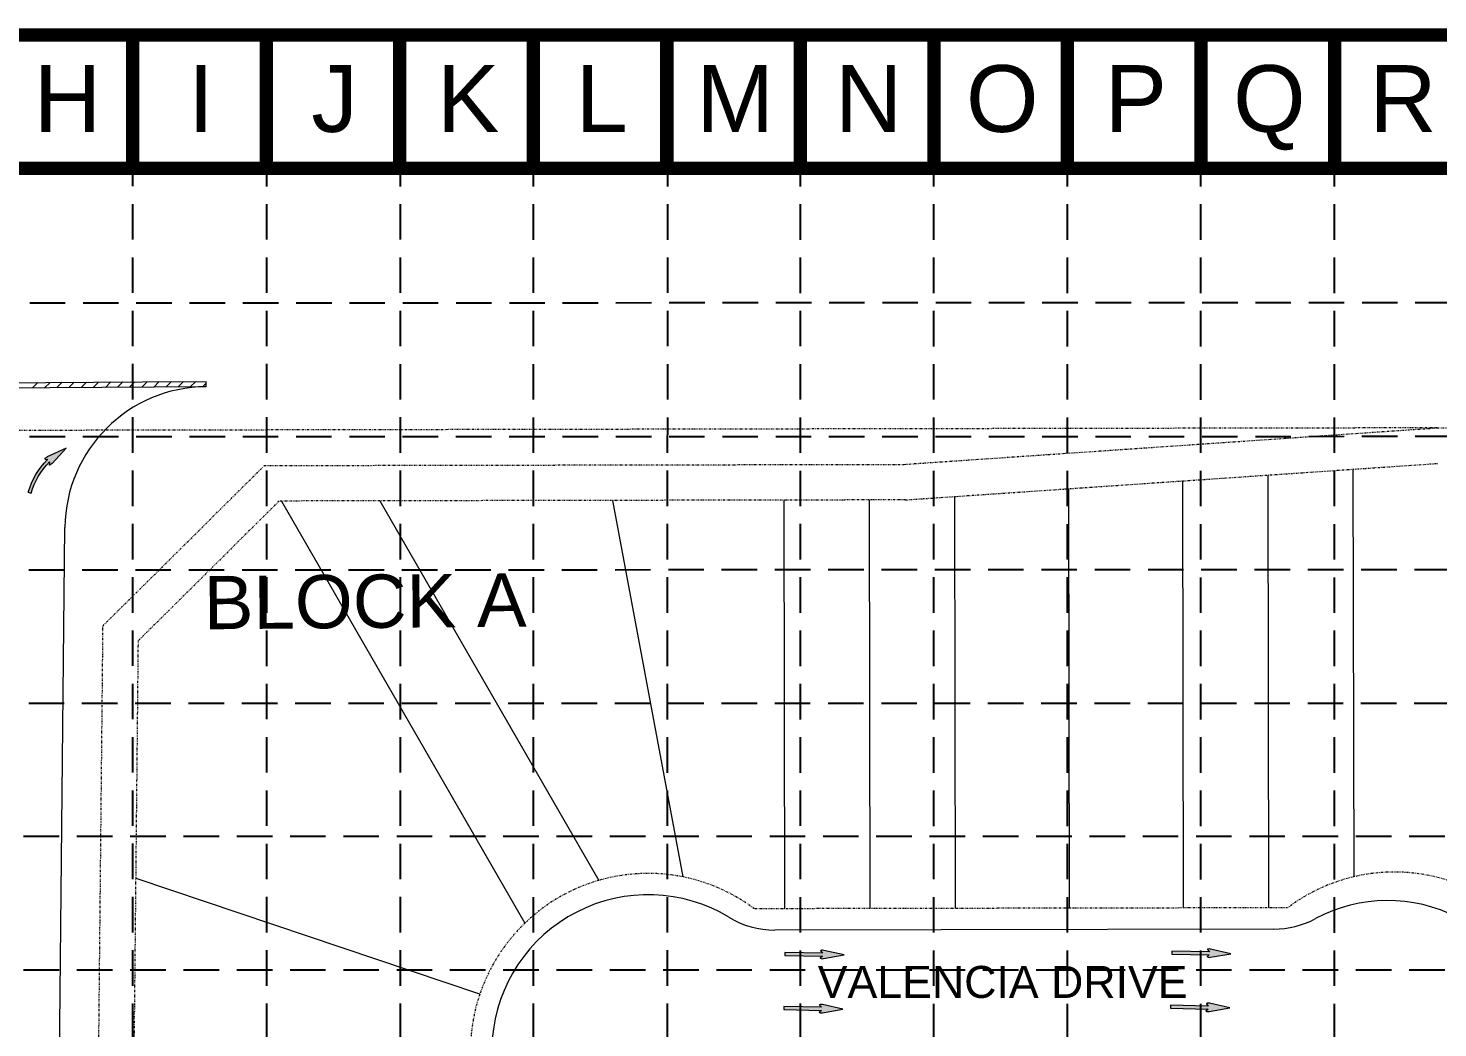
# Model space of a CAD drawing. Extents: x 7749 to 9256, y 6499 to 8908.
# Drawn here: x 8059.6 to 8456.3, y 8627 to 8908.3 of the extents above; entities that cross this region are included whole.
import ezdxf
from ezdxf.enums import TextEntityAlignment as Align

# ---------------------------------------------------------------- set-up
doc = ezdxf.new("R2010")
doc.units = 0
doc.header["$MEASUREMENT"] = 0
doc.linetypes.add('DASHED', pattern=[0.75, 0.5, -0.25])
doc.linetypes.add('DIVIDE', pattern=[1.25, 0.5, -0.25, 0, -0.25, 0, -0.25])
for name, color, linetype in [('1 BLOCK NUMBERS', 7, 'Continuous'), ('1 STREET NAMES', 7, 'Continuous'), ('27', 7, 'Continuous'), ('29', 7, 'Continuous'), ('BASE', 7, 'Continuous'), ('DED-4746-825', 7, 'Continuous'), ('DED-4986-2484', 7, 'Continuous'), ('FLOODPLAIN-CB', 7, 'Continuous'), ('GRID', 254, 'DASHED')]:
    doc.layers.add(name, color=color, linetype=linetype)
doc.styles.get("Standard").update_dxf_attribs({"font": 'ARIAL.TTF'})

msp = doc.modelspace()

# ---------------------------------------------------------------- hatches: boundary and pattern name
at = {"layer": 'FLOODPLAIN-CB', "linetype": 'Continuous', "lineweight": 0}
h = msp.add_hatch(color=7, dxfattribs=at)
edge = h.paths.add_edge_path()
edge.add_line((8066.280931055935, 8785.78281544137), (8070.2199, 8790.1069))
edge.add_line((8070.2199, 8790.1069), (8064.91960437631, 8787.652828706201))
edge.add_line((8064.91960437631, 8787.652828706201), (8064.91821728679, 8787.654910613806))
edge.add_ellipse((8064.737714882252, 8787.360835058398), major_axis=(0.4527239467479405, 0.3296073846913892), ratio=0.2857142857127578, start_angle=55.27306666684132, end_angle=197.1826722224997)
edge.add_line((8064.333017689829, 8787.007726417225), (8064.33531712704, 8787.004038754305))
edge.add_line((8064.33531712704, 8787.004038754305), (8065.061141484924, 8786.91391109207))
edge.add_line((8065.061141484924, 8786.91391109207), (8065.050006971815, 8786.919032407557))
edge.add_ellipse((8079.317944294326, 8772.296759514435), major_axis=(14.44619153964796, 14.44619153964796), ratio=0.999999999999551, start_angle=89.29730816508058, end_angle=119.7055776095115)
edge.add_line((8059.611511705703, 8777.685768107232), (8060.44105310996, 8777.458917944034))
edge.add_ellipse((8079.317944294326, 8772.296759514435), major_axis=(13.83807970782158, 13.83807970782158), ratio=0.9999999999999142, start_angle=89.62977205396959, end_angle=119.7055776095196, ccw=False)
edge.add_line((8065.569570330713, 8786.223967179887), (8065.570381332509, 8786.221412161269))
edge.add_line((8065.570381332509, 8786.221412161269), (8065.483323882894, 8785.410602076852))
edge.add_line((8065.483323882894, 8785.410602076852), (8065.482126070564, 8785.40919251462))
edge.add_ellipse((8065.944010131439, 8785.695926443133), major_axis=(0.4527239467469383, 0.3296073846902366), ratio=0.2857142857151758, start_angle=165.503280555823, end_angle=305.831527777572)
edge.add_line((8066.285386827061, 8785.784010693038), (8066.28155873633, 8785.784666237227))
edge.add_line((8066.28155873633, 8785.784666237227), (8066.280931055935, 8785.78281544137))
h = msp.add_hatch(color=7, dxfattribs=at)
edge = h.paths.add_edge_path()
edge.add_line((8282.624338647598, 8648.622718623197), (8283.1599182586, 8648.003749832807))
edge.add_line((8283.1599182586, 8648.003749832807), (8272.578088060398, 8648.218006980722))
edge.add_line((8272.578088060398, 8648.218006980722), (8272.564677834933, 8647.358102313434))
edge.add_line((8272.564677834933, 8647.358102313434), (8283.142508853158, 8647.143926139499))
edge.add_line((8283.142508853158, 8647.143926139499), (8282.596496989958, 8646.654879156495))
edge.add_line((8282.596496989958, 8646.654879156495), (8282.59647895583, 8646.653331813222))
edge.add_ellipse((8283.13041703755, 8646.595231859534), major_axis=(-0.5598849366627341, 0.01134914185341795), ratio=0.2857142857140774, start_angle=-17.18267222239828, end_angle=124.7269333333508)
edge.add_line((8283.44669938471, 8646.457293444115), (8283.444678494303, 8646.457668600437))
edge.add_line((8283.444678494303, 8646.457668600437), (8289.1985, 8647.4774))
edge.add_line((8289.1985, 8647.4774), (8283.495561608008, 8648.773112828547))
edge.add_line((8283.495561608008, 8648.773112828547), (8283.497745353277, 8648.773931684691))
edge.add_ellipse((8283.167357614959, 8648.650883479304), major_axis=(-0.5598849366634929, 0.01134914185304554), ratio=0.285714285711461, start_angle=234.1684722220619, end_angle=374.4967194448968)
edge.add_line((8282.624338647598, 8648.622718623197), (8282.624338647598, 8648.622718623197))
h = msp.add_hatch(color=7, dxfattribs=at)
edge = h.paths.add_edge_path()
edge.add_line((8391.496138647599, 8648.984118623197), (8392.0317182586, 8648.365149832807))
edge.add_line((8392.0317182586, 8648.365149832807), (8381.449888060399, 8648.579406980722))
edge.add_line((8381.449888060399, 8648.579406980722), (8381.436477834934, 8647.719502313434))
edge.add_line((8381.436477834934, 8647.719502313434), (8392.014308853159, 8647.505326139499))
edge.add_line((8392.014308853159, 8647.505326139499), (8391.468296989959, 8647.016279156494))
edge.add_line((8391.468296989959, 8647.016279156494), (8391.46827895583, 8647.014731813222))
edge.add_ellipse((8392.00221703755, 8646.956631859533), major_axis=(-0.5598849366627341, 0.01134914185341795), ratio=0.2857142857140774, start_angle=-17.18267222239828, end_angle=124.7269333333508)
edge.add_line((8392.318499384712, 8646.818693444115), (8392.316478494304, 8646.819068600436))
edge.add_line((8392.316478494304, 8646.819068600436), (8398.070300000001, 8647.8388))
edge.add_line((8398.070300000001, 8647.8388), (8392.367361608009, 8649.134512828547))
edge.add_line((8392.367361608009, 8649.134512828547), (8392.369545353278, 8649.13533168469))
edge.add_ellipse((8392.03915761496, 8649.012283479304), major_axis=(-0.5598849366634929, 0.01134914185304554), ratio=0.285714285711461, start_angle=234.1684722220619, end_angle=374.4967194448968)
edge.add_line((8391.496138647599, 8648.984118623197), (8391.496138647599, 8648.984118623197))
h = msp.add_hatch(color=7, dxfattribs=at)
edge = h.paths.add_edge_path()
edge.add_line((8282.315538647597, 8633.374918623198), (8282.851118258599, 8632.755949832808))
edge.add_line((8282.851118258599, 8632.755949832808), (8272.269288060397, 8632.970206980723))
edge.add_line((8272.269288060397, 8632.970206980723), (8272.255877834932, 8632.110302313435))
edge.add_line((8272.255877834932, 8632.110302313435), (8282.833708853157, 8631.8961261395))
edge.add_line((8282.833708853157, 8631.8961261395), (8282.287696989957, 8631.407079156495))
edge.add_line((8282.287696989957, 8631.407079156495), (8282.287678955829, 8631.405531813223))
edge.add_ellipse((8282.821617037549, 8631.347431859534), major_axis=(-0.5598849366627341, 0.01134914185341795), ratio=0.2857142857140774, start_angle=-17.18267222239828, end_angle=124.7269333333508)
edge.add_line((8283.13789938471, 8631.209493444116), (8283.135878494302, 8631.209868600437))
edge.add_line((8283.135878494302, 8631.209868600437), (8288.8897, 8632.2296))
edge.add_line((8288.8897, 8632.2296), (8283.186761608007, 8633.525312828548))
edge.add_line((8283.186761608007, 8633.525312828548), (8283.188945353277, 8633.526131684692))
edge.add_ellipse((8282.858557614958, 8633.403083479305), major_axis=(-0.5598849366634929, 0.01134914185304554), ratio=0.285714285711461, start_angle=234.1684722220619, end_angle=374.4967194448968)
edge.add_line((8282.315538647597, 8633.374918623198), (8282.315538647597, 8633.374918623198))
h = msp.add_hatch(color=7, dxfattribs=at)
edge = h.paths.add_edge_path()
edge.add_line((8391.187338647598, 8633.736318623198), (8391.7229182586, 8633.117349832808))
edge.add_line((8391.7229182586, 8633.117349832808), (8381.141088060398, 8633.331606980722))
edge.add_line((8381.141088060398, 8633.331606980722), (8381.127677834933, 8632.471702313434))
edge.add_line((8381.127677834933, 8632.471702313434), (8391.705508853158, 8632.2575261395))
edge.add_line((8391.705508853158, 8632.2575261395), (8391.159496989958, 8631.768479156495))
edge.add_line((8391.159496989958, 8631.768479156495), (8391.15947895583, 8631.766931813223))
edge.add_ellipse((8391.69341703755, 8631.708831859534), major_axis=(-0.5598849366627341, 0.01134914185341795), ratio=0.2857142857140774, start_angle=-17.18267222239828, end_angle=124.7269333333508)
edge.add_line((8392.009699384711, 8631.570893444115), (8392.007678494303, 8631.571268600437))
edge.add_line((8392.007678494303, 8631.571268600437), (8397.7615, 8632.591))
edge.add_line((8397.7615, 8632.591), (8392.058561608008, 8633.886712828547))
edge.add_line((8392.058561608008, 8633.886712828547), (8392.060745353278, 8633.887531684692))
edge.add_ellipse((8391.730357614959, 8633.764483479305), major_axis=(-0.5598849366634929, 0.01134914185304554), ratio=0.285714285711461, start_angle=234.1684722220619, end_angle=374.4967194448968)
edge.add_line((8391.187338647598, 8633.736318623198), (8391.187338647598, 8633.736318623198))

# ---------------------------------------------------------------- linework, layer by layer
at = {"layer": '27', "color": 7, "linetype": 'DIVIDE', "lineweight": 0}
for p, q in [((8456.156440324106, 8795.8342632313), (8026.17999403058, 8795.044204766993)), ((8306.08312708823, 8785.55849475387), (8456.156440302744, 8795.8342632313)), ((8306.08312708823, 8785.55849475387), (8456.156440324106, 8795.8342632313)), ((8456.156440302744, 8795.8342632313), (8469.2666520188, 8795.858352537614)), ((8080.63234685812, 8740.147331794184), (8126.08343094577, 8785.227755049287)), ((8080.63234685812, 8740.147331794184), (8126.08343094577, 8785.227755049287)), ((8126.08343094577, 8785.227755049287), (8306.08312708823, 8785.55849475387)), ((8126.08343094577, 8785.227755049287), (8306.08312708823, 8785.55849475387)), ((8306.434261226234, 8775.559123062838), (8456.507574468214, 8785.834891543322)), ((8130.209229529711, 8775.235319098483), (8090.590664067508, 8735.939849351482)), ((8306.434261226234, 8775.559123062838), (8130.209229529711, 8775.235319098483)), ((8078.833049424727, 8560.689256080814), (8080.63234685812, 8740.147331794184)), ((8078.833049424727, 8560.689256080814), (8080.63234685812, 8740.147331794184)), ((8088.829075325786, 8560.242757606738), (8090.590664067508, 8735.939849351482)), ((8414.041670174262, 8660.756651725822), (8263.975834104434, 8660.480913867612))]:
    msp.add_line(p, q, dxfattribs=at)
for centre, start, end in [((8234.049382459845, 8620.425858107996), 78.58752393821766, 106.0894981044595), ((8234.049382459845, 8620.425858107996), 53.23538013194479, 78.58752393821766), ((8444.115117244803, 8620.811842535162), 7.299593605950906, 126.975175423685), ((8234.049382459845, 8620.425858107996), 106.0894981044595, 133.8625788297591), ((8234.049382459845, 8620.425858107996), 133.8625788297591, 161.3645529959797), ((8234.049382459845, 8620.425858107996), 161.3645529959797, 175.4593147562026)]:
    msp.add_arc(centre, 50, start, end, dxfattribs=at)
at = {"layer": '29', "color": 7, "linetype": 'Continuous', "lineweight": 0}
for p, q in [((8384.454771880246, 8780.9013167333), (8384.675630350659, 8660.702693215735)), ((8408.451793258462, 8782.544432557146), (8408.675589837338, 8660.746791845455)), ((8432.448814636678, 8784.187548384045), (8432.659580132451, 8669.481860713522)), ((8320.262739695425, 8776.505981902525), (8320.475738727988, 8660.584729386273)), ((8352.358755787836, 8778.703649317911), (8352.575684539323, 8660.643711301003)), ((8130.902603311259, 8775.236593136387), (8199.402828852199, 8656.47604982757)), ((8158.579396374402, 8775.287447746208), (8220.19245521714, 8668.467356495865)), ((8243.942921866512, 8669.437263698233), (8224.086280968657, 8775.407813104648)), ((8272.264513830989, 8775.496338001649), (8272.475819754633, 8660.496532132938)), ((8296.264473317668, 8775.540436628315), (8296.475779241311, 8660.540630759606)), ((8186.670837507249, 8636.403138166448), (8089.919808059939, 8669.03010666219))]:
    msp.add_line(p, q, dxfattribs=at)
at = {"layer": 'BASE', "color": 9}
msp.add_line((7788.292111758874, 8868.847585574184), (9216.568792210583, 8868.847585574184), dxfattribs=at)
at = {"layer": 'BASE', "const_width": 3.758622843294108}
for points in [[(9254.15502064351, 6500.915194298901), (9254.15502064351, 8906.43381400701), (7750.705883325845, 8906.43381400701), (7750.705883325845, 6500.915194298901)], [(9216.568792210583, 6538.501422731726), (9216.568792210583, 8868.847585574184), (7788.292111758874, 8868.847585574184), (7788.292111758874, 6538.501422731726)]]:
    msp.add_lwpolyline(points, close=True, dxfattribs=at)
for points in [[(8088.98193922239, 8906.43381400701), (8088.98193922239, 8868.847585574184)], [(8126.568167655317, 8906.43381400701), (8126.568167655317, 8868.847585574184)], [(8164.154396088244, 8906.43381400701), (8164.154396088244, 8868.847585574184)], [(8201.740624521171, 8906.43381400701), (8201.740624521171, 8868.847585574184)], [(8239.326852954087, 8906.43381400701), (8239.326852954087, 8868.847585574184)], [(8276.913081387014, 8906.43381400701), (8276.913081387014, 8868.847585574184)], [(8314.499309820043, 8906.43381400701), (8314.499309820043, 8868.847585574184)], [(8352.08553825297, 8906.43381400701), (8352.08553825297, 8868.847585574184)], [(8389.671766685897, 8906.43381400701), (8389.671766685897, 8868.847585574184)], [(8427.257995118824, 8906.43381400701), (8427.257995118824, 8868.847585574184)]]:
    msp.add_lwpolyline(points, dxfattribs=at)
at = {"layer": 'DED-4746-825', "color": 7, "linetype": 'Continuous', "lineweight": 0}
for p, q in [((8016.082800350963, 8808.305229505295), (8091.697810751671, 8808.804839054537)), ((8060.79154840846, 8807.1006000824), (8062.301558207953, 8808.610609881893)), ((8064.208235972168, 8807.123175093844), (8065.718245768609, 8808.633184893339)), ((8067.624923532823, 8807.145750105288), (8069.134933332317, 8808.655759904783)), ((8071.041611093478, 8807.168325116732), (8072.551620892972, 8808.678334916227)), ((8074.458298657185, 8807.190900128178), (8075.968308453627, 8808.700909927671)), ((8077.874986217842, 8807.213475142675), (8079.384996014282, 8808.723484939117)), ((8081.291673778497, 8807.236050154119), (8082.801683574939, 8808.746059950561)), ((8084.708361342204, 8807.258625165563), (8086.218371138646, 8808.768634962005)), ((8088.125048902861, 8807.281200177009), (8089.635058699301, 8808.79120997345)), ((8091.541736463516, 8807.303775188453), (8093.051746259956, 8808.813784984894)), ((8091.697810751671, 8808.80483905759), (8109.633091949217, 8808.923342484817)), ((8094.958424024171, 8807.326350199897), (8096.468433823665, 8808.836359996338)), ((8098.375111587878, 8807.348925211341), (8099.88512138432, 8808.858935010834)), ((8101.791799148535, 8807.371500225838), (8103.301808944975, 8808.881510022278)), ((8105.20848670919, 8807.394075237282), (8106.718496508682, 8808.904085033722)), ((8108.625174272896, 8807.416650248726), (8109.636366551714, 8808.427842527544)), ((8109.643004757835, 8807.423375240334), (8109.633091949217, 8808.923342484817)), ((8109.643004757835, 8807.423375240334), (8047.382100000001, 8807.012))]:
    msp.add_line(p, q, dxfattribs=at)
at = {"layer": 'DED-4986-2484', "color": 7, "linetype": 'Continuous', "lineweight": 0}
for p, q in [((8067.833600543229, 8560.79936641133), (8069.909300906401, 8767.825279494615)), ((8410.163059300516, 8654.749514859463), (8269.763936649679, 8654.491539066745))]:
    msp.add_line(p, q, dxfattribs=at)
for centre, radius, start, end in [((8109.907290531719, 8767.424248337054), 40.0000000000004, 90.37856424103859, 179.4255555563186), ((8234.049382459845, 8620.425858107996), 44, 58.87301896775525, 175.4593147562026), ((8442.227315779473, 8619.80837211396), 43, 7.299593605950906, 118.1777647137129), ((8269.718000578265, 8679.491496862838), 25, 238.8730189677553, 270.105277777768), ((8410.11712322953, 8679.749472657826), 25, 270.105277777768, 298.1777647136424)]:
    msp.add_arc(centre, radius, start, end, dxfattribs=at)
at = {"layer": 'FLOODPLAIN-CB', "color": 7, "linetype": 'Continuous', "lineweight": 0}
for p, q in [((8070.2199, 8790.1069), (8064.91960437631, 8787.652828706201)), ((8066.280931055935, 8785.78281544137), (8070.2199, 8790.1069)), ((8064.333017689829, 8787.007726417225), (8064.33531712704, 8787.004038754305)), ((8064.33531712704, 8787.004038754305), (8065.061141484924, 8786.91391109207)), ((8064.91960437631, 8787.652828706201), (8064.91821728679, 8787.654910613806)), ((8065.061141484924, 8786.91391109207), (8065.050006971815, 8786.919032407557)), ((8065.483323882894, 8785.410602076852), (8065.482126070564, 8785.40919251462)), ((8065.570381332509, 8786.221412161269), (8065.483323882894, 8785.410602076852)), ((8065.569570330713, 8786.223967179887), (8065.570381332509, 8786.221412161269)), ((8066.28155873633, 8785.784666237227), (8066.280931055935, 8785.78281544137)), ((8066.285386827061, 8785.784010693038), (8066.28155873633, 8785.784666237227)), ((8059.611511705703, 8777.685768107232), (8060.44105310996, 8777.458917944034)), ((8272.578088060398, 8648.218006980722), (8272.564677834933, 8647.358102313434)), ((8272.564677834933, 8647.358102313434), (8283.142508853158, 8647.143926139499)), ((8283.1599182586, 8648.003749832807), (8272.578088060398, 8648.218006980722)), ((8282.596496989958, 8646.654879156495), (8282.59647895583, 8646.653331813222)), ((8283.142508853158, 8647.143926139499), (8282.596496989958, 8646.654879156495)), ((8282.624338647598, 8648.622718623197), (8283.1599182586, 8648.003749832807)), ((8282.624338647598, 8648.622718623197), (8282.624338647598, 8648.622718623197)), ((8283.444678494303, 8646.457668600437), (8289.1985, 8647.4774)), ((8283.44669938471, 8646.457293444115), (8283.444678494303, 8646.457668600437)), ((8283.495561608008, 8648.773112828547), (8283.497745353277, 8648.773931684691)), ((8289.1985, 8647.4774), (8283.495561608008, 8648.773112828547)), ((8381.449888060399, 8648.579406980722), (8381.436477834934, 8647.719502313434)), ((8381.436477834934, 8647.719502313434), (8392.014308853159, 8647.505326139499)), ((8392.0317182586, 8648.365149832807), (8381.449888060399, 8648.579406980722)), ((8391.468296989959, 8647.016279156494), (8391.46827895583, 8647.014731813222)), ((8392.014308853159, 8647.505326139499), (8391.468296989959, 8647.016279156494)), ((8391.496138647599, 8648.984118623197), (8392.0317182586, 8648.365149832807)), ((8391.496138647599, 8648.984118623197), (8391.496138647599, 8648.984118623197)), ((8392.316478494304, 8646.819068600436), (8398.070300000001, 8647.8388)), ((8392.318499384712, 8646.818693444115), (8392.316478494304, 8646.819068600436)), ((8392.367361608009, 8649.134512828547), (8392.369545353278, 8649.13533168469)), ((8398.070300000001, 8647.8388), (8392.367361608009, 8649.134512828547)), ((8283.186761608007, 8633.525312828548), (8283.188945353277, 8633.526131684692)), ((8288.8897, 8632.2296), (8283.186761608007, 8633.525312828548)), ((8391.187338647598, 8633.736318623198), (8391.7229182586, 8633.117349832808)), ((8391.187338647598, 8633.736318623198), (8391.187338647598, 8633.736318623198)), ((8392.058561608008, 8633.886712828547), (8392.060745353278, 8633.887531684692)), ((8397.7615, 8632.591), (8392.058561608008, 8633.886712828547)), ((8272.269288060397, 8632.970206980723), (8272.255877834932, 8632.110302313435)), ((8272.255877834932, 8632.110302313435), (8282.833708853157, 8631.8961261395)), ((8282.851118258599, 8632.755949832808), (8272.269288060397, 8632.970206980723)), ((8282.287696989957, 8631.407079156495), (8282.287678955829, 8631.405531813223)), ((8282.833708853157, 8631.8961261395), (8282.287696989957, 8631.407079156495)), ((8282.315538647597, 8633.374918623198), (8282.851118258599, 8632.755949832808)), ((8282.315538647597, 8633.374918623198), (8282.315538647597, 8633.374918623198)), ((8283.135878494302, 8631.209868600437), (8288.8897, 8632.2296)), ((8283.13789938471, 8631.209493444116), (8283.135878494302, 8631.209868600437)), ((8381.141088060398, 8633.331606980722), (8381.127677834933, 8632.471702313434)), ((8381.127677834933, 8632.471702313434), (8391.705508853158, 8632.2575261395)), ((8391.7229182586, 8633.117349832808), (8381.141088060398, 8633.331606980722)), ((8391.159496989958, 8631.768479156495), (8391.15947895583, 8631.766931813223)), ((8391.705508853158, 8632.2575261395), (8391.159496989958, 8631.768479156495)), ((8392.007678494303, 8631.571268600437), (8397.7615, 8632.591)), ((8392.009699384711, 8631.570893444115), (8392.007678494303, 8631.571268600437))]:
    msp.add_line(p, q, dxfattribs=at)
at = {"layer": 'FLOODPLAIN-CB', "color": 7, "linetype": 'Continuous', "lineweight": 0, "extrusion": (0, 0, -0.9999999999999998)}
msp.add_ellipse((8079.317944294326, 8772.296759514435), major_axis=(14.44619153964797, 14.44619153964797), ratio=0.9999999999995499, start_param=4.193928844892008, end_param=4.724653266530914, dxfattribs=at)
at = {"layer": 'FLOODPLAIN-CB', "color": 7, "linetype": 'Continuous', "lineweight": 0, "extrusion": (0, 0, -1)}
for centre, major_axis, ratio, start_param, end_param in [((8079.317944294326, 8772.296759514435), (13.83807970782158, 13.83807970782158), 0.9999999999999142, 4.193928844891866, 4.718850677025815), ((8064.737714882252, 8787.360835058398), (0.4527239467479403, 0.3296073846913888), 0.2857142857127579, 2.841698449016201, 5.318488306168878), ((8065.944010131439, 8785.695926443133), (0.4527239467469382, 0.3296073846902366), 0.2857142857151757, 0.9454181910564583, 3.394608138628567)]:
    msp.add_ellipse(centre, major_axis=major_axis, ratio=ratio, start_param=start_param, end_param=end_param, dxfattribs=at)
at = {"layer": 'FLOODPLAIN-CB', "color": 7, "linetype": 'Continuous', "lineweight": 0}
for centre, major_axis, ratio, start_param, end_param in [((8283.13041703755, 8646.595231859534), (-0.5598849366627342, 0.01134914185341795), 0.2857142857140774, -0.2998942045718214, 2.176895652582438), ((8283.167357614959, 8648.650883479304), (-0.5598849366634929, 0.01134914185304554), 0.285714285711461, 4.087010844639862, 6.53620079223092), ((8392.00221703755, 8646.956631859533), (-0.5598849366627342, 0.01134914185341795), 0.2857142857140774, -0.2998942045718214, 2.176895652582438), ((8392.03915761496, 8649.012283479304), (-0.5598849366634929, 0.01134914185304554), 0.285714285711461, 4.087010844639862, 6.53620079223092), ((8282.858557614958, 8633.403083479305), (-0.5598849366634929, 0.01134914185304554), 0.285714285711461, 4.087010844639862, 6.53620079223092), ((8391.730357614959, 8633.764483479305), (-0.5598849366634929, 0.01134914185304554), 0.285714285711461, 4.087010844639862, 6.53620079223092), ((8282.821617037549, 8631.347431859534), (-0.5598849366627342, 0.01134914185341795), 0.2857142857140774, -0.2998942045718214, 2.176895652582438), ((8391.69341703755, 8631.708831859534), (-0.5598849366627342, 0.01134914185341795), 0.2857142857140774, -0.2998942045718214, 2.176895652582438)]:
    msp.add_ellipse(centre, major_axis=major_axis, ratio=ratio, start_param=start_param, end_param=end_param, dxfattribs=at)
for p in [(8282.596496989958, 8646.654879156495), (8391.468296989959, 8647.016279156494), (8282.287696989957, 8631.407079156495), (8391.159496989958, 8631.768479156495)]:
    msp.add_point(p, dxfattribs=at)
at = {"layer": 'GRID', "linetype": 'DASHED', "ltscale": 20}
for p, q in [((8276.913081387014, 6688.780767098076), (8276.913081387014, 8868.847585574184)), ((8314.499309820043, 6688.77485775697), (8314.499309820043, 8868.847585574184)), ((8352.08553825297, 6688.768948415859), (8352.08553825297, 8868.847585574184)), ((8389.671766685897, 6688.763039074754), (8389.671766685897, 8868.847585574184)), ((8427.257995118824, 6688.757129733648), (8427.257995118824, 8868.847585574184)), ((8089.414831131683, 6688.810245743955), (8089.030883063983, 8867.37568961578)), ((8126.702272283439, 6688.804383378457), (8126.710706102607, 8867.353033808937)), ((8164.392011392066, 6688.798457763301), (8164.351811700065, 8867.344170953504)), ((8201.745799976192, 6688.792584966603), (8201.820820829995, 8867.339445983485)), ((8239.342652215746, 6688.786673955209), (8239.571674945086, 8867.289642818956)), ((7790.001587278093, 8831.00880491702), (9215.951243856025, 8831.194734827088)), ((7789.973568689322, 8793.316941013343), (9215.951243856025, 8793.608506394263)), ((7789.761855456818, 8755.845665305786), (9216.568792210583, 8756.088900275303)), ((7789.710826582626, 8718.293308263901), (9216.568792210583, 8718.502671842376)), ((7788.292111758874, 8680.91644340945), (9216.568792210583, 8680.91644340945)), ((7788.292111758874, 8643.33021497642), (9216.568792210583, 8643.33021497642))]:
    msp.add_line(p, q, dxfattribs=at)

# ---------------------------------------------------------------- texts
at = {"layer": '1 BLOCK NUMBERS', "color": 7, "linetype": 'Continuous', "lineweight": 0}
msp.add_text('BLOCK A', height=15, rotation=0.4930972222222223, dxfattribs=at).set_placement((8154.408611949564, 8747.023091200124), align=Align.MIDDLE)
at = {"layer": '1 STREET NAMES', "color": 7, "linetype": 'Continuous', "lineweight": 0}
msp.add_text('VALENCIA DRIVE', height=9, dxfattribs=at).set_placement((8333.843569829241, 8639.898262483339), align=Align.MIDDLE)
at = {"layer": 'BASE'}
for s, p in [('H', (8070.644301327191, 8888.51281211506)), ('I', (8108.23052976022, 8888.51281211506)), ('J', (8145.816758193045, 8888.51281211506)), ('K', (8183.402986626073, 8888.51281211506)), ('L', (8220.989215058991, 8888.51281211506)), ('M', (8258.575443491918, 8888.51281211506)), ('N', (8296.161671924845, 8888.51281211506)), ('O', (8333.747900357772, 8888.51281211506)), ('P', (8371.334128790799, 8888.51281211506)), ('Q', (8408.920357223626, 8888.51281211506)), ('R', (8446.506585656653, 8888.51281211506))]:
    msp.add_text(s, height=18.79311421647054, dxfattribs=at).set_placement(p, align=Align.MIDDLE_CENTER)

doc.saveas('drawing.dxf')
